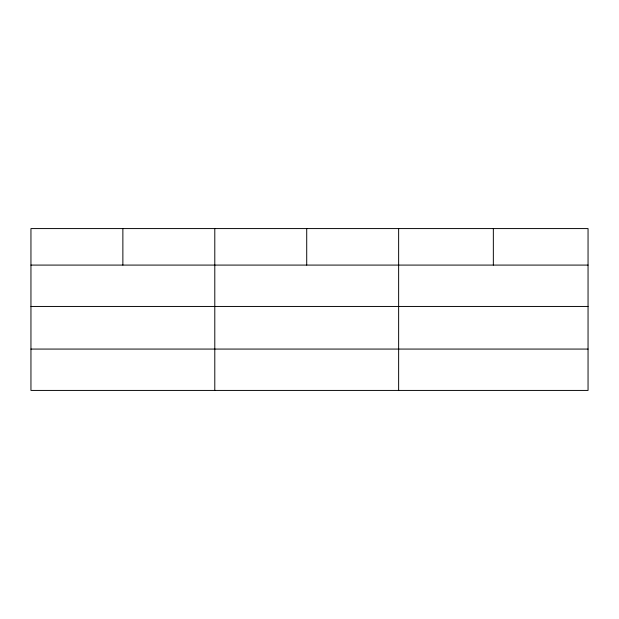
<?xml version="1.0" encoding="UTF-8"?>
<svg xmlns="http://www.w3.org/2000/svg" width="619" height="619" viewBox="0 0 619 619"><rect width="100%" height="100%" fill="white"/><g stroke="black" fill="none" stroke-linecap="round" stroke-linejoin="round"><path stroke-width="0.93" d="M588.05 306.451L588.05 228.573L30.95 228.573L30.95 390.427L588.05 390.427L588.05 306.451L30.95 306.451M30.95 265.087L588.05 265.087M30.95 349.07L588.05 349.07M493.343 228.573L493.343 265.087M398.636 228.573L398.636 390.427M306.714 228.573L306.714 265.087M214.793 228.573L214.793 390.427M122.872 228.573L122.872 265.087"/></g></svg>
